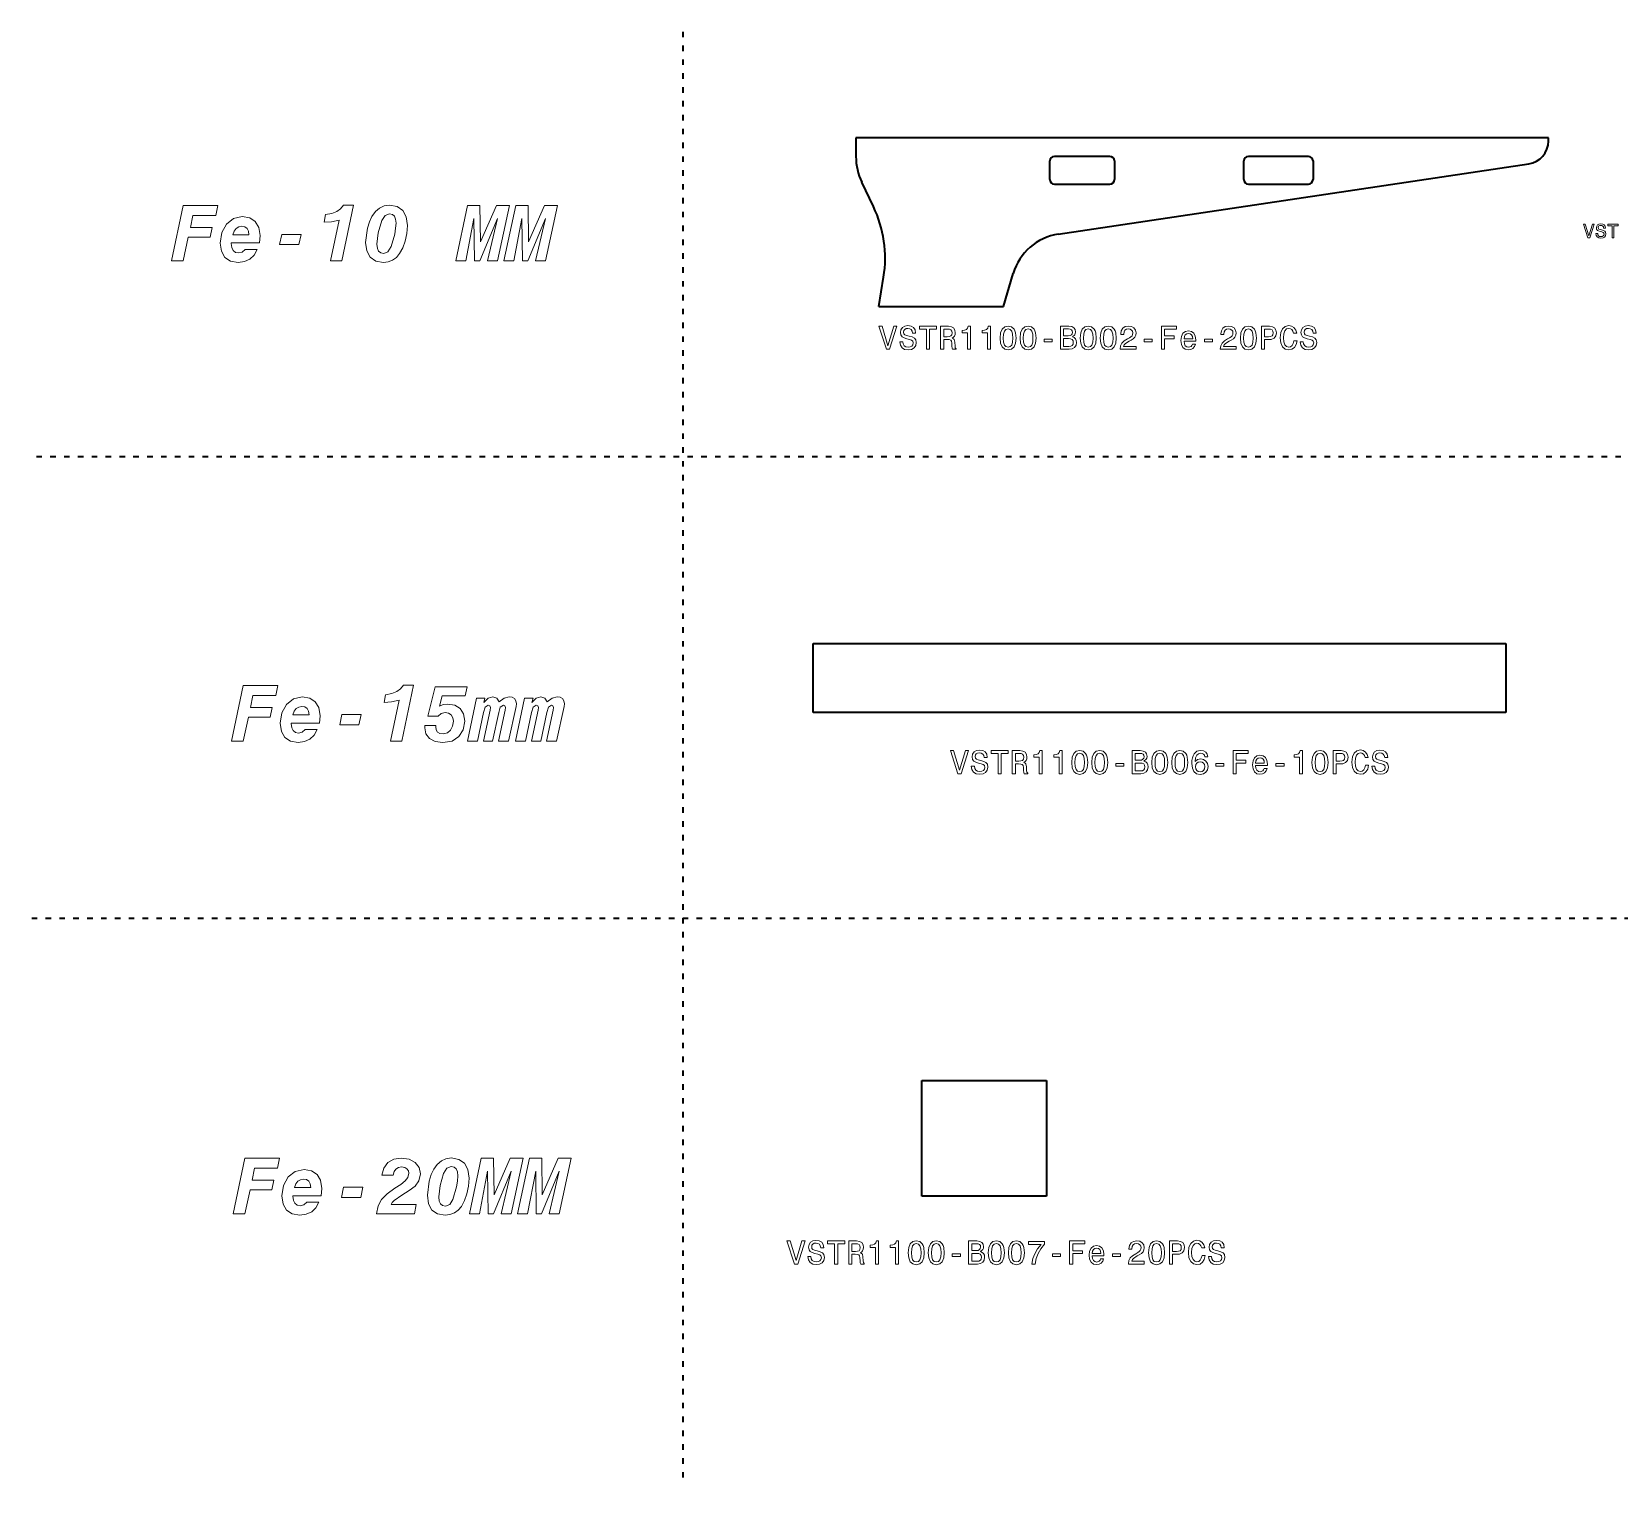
# Model space of a CAD drawing. Extents: x -2386 to 4464, y -2622 to 518.
# Drawn here: x -2386 to 1052, y -2622 to 518 of the extents above; entities that cross this region are included whole.
import ezdxf

# ---------------------------------------------------------------- set-up
doc = ezdxf.new("R2010")
doc.units = 0
doc.linetypes.add('DASHSPACE', pattern=[30, 12, -18])

msp = doc.modelspace()

# ---------------------------------------------------------------- linework, layer by layer
at = {"color": 1, "linetype": 'DASHSPACE', "lineweight": 35}
for p, q in [((-976.5, 517.5), (-976.5, -2622.5)), ((-2376.5, -402.5), (4463.5, -402.5)), ((-2386.5, -1402.5), (4463.5, -1402.5))]:
    msp.add_line(p, q, dxfattribs=at)
at = {"color": 7, "lineweight": 35}
for p, q in [((898.5, 287.5), (-601.5, 287.5)), ((-601.5, 287.5), (-601.5, 247.5)), ((-51.5, 247.5), (-171.5, 247.5)), ((378.5, 247.5), (248.5, 247.5)), ((-181.5, 197.5), (-181.5, 237.5)), ((-163.2, 78.8), (855.9, 231.1)), ((-41.5, 237.5), (-41.5, 197.5)), ((238.5, 197.5), (238.5, 237.5)), ((388.5, 237.5), (388.5, 197.5)), ((-563.6, 138.8), (-588.8, 191.5)), ((-171.5, 187.5), (-51.5, 187.5)), ((248.5, 187.5), (378.5, 187.5)), ((-551.5, -77.5), (-541.4, -14)), ((-281.5, -77.5), (-260.6, -6.1)), ((-551.5, -77.5), (-281.5, -77.5)), ((-693.9, -807.4), (806.1, -807.4)), ((-693.9, -957.4), (-693.9, -807.4)), ((806.1, -807.4), (806.1, -957.4)), ((806.1, -957.4), (-693.9, -957.4)), ((-459, -1754.7), (-189, -1754.7)), ((-459, -2004.7), (-459, -1754.7)), ((-189, -1754.7), (-189, -2004.7)), ((-189, -2004.7), (-459, -2004.7))]:
    msp.add_line(p, q, dxfattribs=at)
at = {"color": 7, "lineweight": 35, "ltscale": 0.172931}
msp.add_line((898.5, 280.6), (898.5, 287.5), dxfattribs=at)
at = {"color": 5, "lineweight": 13}
for points in [[(-2084.1, 21), (-2058.5, 21), (-2047.4, 72.5), (-2000.2, 72.5), (-1995.9, 93.8), (-2042.9, 93.8), (-2037.4, 119.4), (-1987.6, 119.4), (-1983.3, 141), (-2058.7, 141)], [(-1739.5, 21), (-1715.1, 21), (-1689.7, 141.9), (-1711.6, 141.9), (-1717.5, 134.1), (-1725.8, 128), (-1736.9, 123.7), (-1750.4, 121.3), (-1753.3, 104.7), (-1737, 105.7), (-1720.8, 109.5)], [(-1663.4, 61.3), (-1661, 42.6), (-1653.4, 28.9), (-1641.3, 20.8), (-1624.7, 17.9), (-1614.5, 19.3), (-1604.9, 22.7), (-1596.6, 28.8), (-1589.7, 36.9), (-1583, 49.3), (-1577.6, 64.2), (-1574.3, 80.6), (-1573, 98.1), (-1575.5, 116.8), (-1583, 130.4), (-1595.1, 138.7), (-1611.5, 141.7), (-1623.1, 140.1), (-1633.1, 135.5), (-1642.1, 127.8), (-1649.6, 117.5), (-1655.1, 105.7), (-1659.6, 91.7)], [(-1468, 21), (-1446.4, 21), (-1428.7, 113), (-1427.4, 21), (-1416.3, 21), (-1377.6, 113), (-1399.4, 21), (-1377.7, 21), (-1351.8, 141), (-1379.8, 141), (-1414.4, 62.1), (-1415.8, 141), (-1442.4, 141)], [(-1363.9, 21), (-1342.3, 21), (-1324.7, 113), (-1323.3, 21), (-1312.2, 21), (-1273.5, 113), (-1295.3, 21), (-1273.6, 21), (-1247.7, 141), (-1275.7, 141), (-1310.3, 62.1), (-1311.7, 141), (-1338.3, 141)], [(-1954.4, 59.9), (-1893.4, 59.9), (-1891.8, 75.8), (-1894.6, 93.3), (-1902.4, 106.2), (-1914.5, 114.2), (-1930.5, 117.1), (-1949.4, 112.6), (-1964.6, 100.5), (-1974.6, 82.4), (-1978.3, 59.7), (-1975.7, 41.9), (-1968.2, 28.8), (-1956, 20.8), (-1939.5, 17.9), (-1925.5, 19.8), (-1913.9, 24.8), (-1904.9, 33.6), (-1898.2, 45.9), (-1924.1, 45.9), (-1930.9, 40.2), (-1938.7, 38.3), (-1945.4, 39.5), (-1950.4, 43.5), (-1953.5, 49.9), (-1954.4, 58.7)], [(-1611.9, 123.2), (-1605.5, 121.8), (-1601, 118.2), (-1598.4, 111.8), (-1597.5, 102.8), (-1598.4, 91.7), (-1600.4, 78.9), (-1608.1, 52.1), (-1615, 40.9), (-1624.1, 37.2), (-1630.7, 38.5), (-1635.2, 42.1), (-1638, 48.3), (-1638.8, 57.3), (-1635.9, 82), (-1628.3, 108.3), (-1621.4, 119.4)], [(-1951.3, 77.7), (-1948.2, 85.5), (-1943.7, 91.2), (-1938, 94.6), (-1931.7, 96), (-1925.2, 94.8), (-1920.3, 91.4), (-1917.2, 85.7), (-1916, 77.7)], [(-1849.6, 56.3), (-1807.8, 56.3), (-1803.1, 78.6), (-1844.8, 78.6)], [(-1954.1, -1019), (-1928.5, -1019), (-1917.4, -967.5), (-1870.2, -967.5), (-1865.9, -946.2), (-1912.9, -946.2), (-1907.4, -920.6), (-1857.6, -920.6), (-1853.3, -899), (-1928.7, -899)], [(-1824.4, -980.1), (-1763.4, -980.1), (-1761.8, -964.2), (-1764.6, -946.7), (-1772.4, -933.8), (-1784.5, -925.8), (-1800.5, -922.9), (-1819.4, -927.4), (-1834.6, -939.5), (-1844.6, -957.6), (-1848.3, -980.3), (-1845.7, -998.1), (-1838.2, -1011.2), (-1826, -1019.2), (-1809.5, -1022.1), (-1795.5, -1020.2), (-1783.9, -1015.2), (-1774.9, -1006.4), (-1768.2, -994.1), (-1794.1, -994.1), (-1800.9, -999.8), (-1808.7, -1001.7), (-1815.4, -1000.5), (-1820.4, -996.5), (-1823.5, -990.1), (-1824.4, -981.3)], [(-1609.5, -1019), (-1585.1, -1019), (-1559.7, -898.1), (-1581.6, -898.1), (-1587.5, -905.9), (-1595.8, -912), (-1606.9, -916.3), (-1620.4, -918.7), (-1623.3, -935.3), (-1607, -934.3), (-1590.8, -930.5)], [(-1534.9, -985.5), (-1535.3, -990.7), (-1532.7, -1003.6), (-1525.3, -1013.7), (-1513, -1020.1), (-1496.4, -1022.5), (-1476.3, -1019), (-1461.5, -1009.2), (-1451.9, -994.6), (-1448.7, -976.3), (-1451.3, -960.4), (-1458.5, -948.6), (-1470.3, -941.5), (-1486.4, -939), (-1495.5, -940.2), (-1503.1, -943.6), (-1497.4, -921.3), (-1447.8, -921.3), (-1443.6, -901.3), (-1512.5, -901.3), (-1528.7, -965.1), (-1506.6, -965.1), (-1500, -959.5), (-1491.2, -957.5), (-1483.6, -958.8), (-1478.1, -962.5), (-1474.6, -968.5), (-1473.2, -976.3), (-1474.9, -987), (-1479.3, -995.7), (-1486.4, -1001.5), (-1495.3, -1003.6), (-1502.3, -1002.6), (-1507.5, -999.6), (-1510.6, -994.8), (-1511.6, -988.1), (-1511.4, -985.5)], [(-1442.6, -1019), (-1421, -1019), (-1407.9, -957.1), (-1404.4, -945.4), (-1397.8, -941), (-1394.4, -942.4), (-1393, -946.4), (-1393.8, -951.8), (-1408, -1019), (-1388.3, -1019), (-1375.2, -957.1), (-1371.7, -945.4), (-1365.1, -941), (-1361.7, -942.4), (-1360.5, -946.4), (-1361.2, -951.8), (-1375.3, -1019), (-1353.9, -1019), (-1337.5, -944.3), (-1336.8, -938.4), (-1338, -932), (-1341.3, -927.2), (-1346.3, -924.3), (-1352.4, -923), (-1363.6, -925.8), (-1374.5, -934.1), (-1379.3, -926.2), (-1388, -923), (-1397.8, -926.2), (-1407.3, -935.3), (-1404.9, -926.2), (-1423.2, -926.2)], [(-1338.5, -1019), (-1316.9, -1019), (-1303.8, -957.1), (-1300.3, -945.4), (-1293.7, -941), (-1290.3, -942.4), (-1288.9, -946.4), (-1289.8, -951.8), (-1303.9, -1019), (-1284.2, -1019), (-1271.1, -957.1), (-1267.6, -945.4), (-1261.1, -941), (-1257.6, -942.4), (-1256.4, -946.4), (-1257.1, -951.8), (-1271.3, -1019), (-1249.8, -1019), (-1233.4, -944.3), (-1232.7, -938.4), (-1233.9, -932), (-1237.2, -927.2), (-1242.2, -924.3), (-1248.3, -923), (-1259.5, -925.8), (-1270.4, -934.1), (-1275.2, -926.2), (-1283.9, -923), (-1293.7, -926.2), (-1303.2, -935.3), (-1300.8, -926.2), (-1319.2, -926.2)], [(-1821.3, -962.3), (-1818.2, -954.5), (-1813.7, -948.8), (-1808, -945.4), (-1801.7, -944), (-1795.2, -945.2), (-1790.3, -948.6), (-1787.2, -954.3), (-1786, -962.3)], [(-1719.6, -983.7), (-1677.8, -983.7), (-1673.1, -961.4), (-1714.8, -961.4)], [(-1950.4, -2042.9), (-1924.8, -2042.9), (-1913.7, -1991.4), (-1866.5, -1991.4), (-1862.2, -1970.1), (-1909.2, -1970.1), (-1903.7, -1944.5), (-1853.9, -1944.5), (-1849.6, -1922.9), (-1925, -1922.9)], [(-1553.9, -2022.7), (-1607.8, -2022.7), (-1605.8, -2018.7), (-1601.3, -2014), (-1585.2, -2003), (-1568.9, -1992.9), (-1556.1, -1983.1), (-1547.8, -1971.7), (-1544.7, -1956.8), (-1547.7, -1943), (-1556.1, -1932.1), (-1569.1, -1925), (-1586.1, -1922.4), (-1602.3, -1925), (-1615.1, -1932.2), (-1623.9, -1944), (-1628.1, -1959.7), (-1604, -1959.7), (-1601.4, -1951.8), (-1597.6, -1946.1), (-1592.5, -1942.8), (-1585.5, -1941.6), (-1578.8, -1942.6), (-1573.8, -1945.6), (-1570.7, -1949.7), (-1569.5, -1955.1), (-1571.7, -1964.4), (-1577.8, -1972), (-1587.4, -1979.3), (-1600.1, -1987.6), (-1616.8, -1999.7), (-1628.9, -2012), (-1636.5, -2026.1), (-1639.5, -2042.9), (-1557.7, -2042.9)], [(-1529.7, -2002.6), (-1527.3, -2021.3), (-1519.7, -2035), (-1507.6, -2043.1), (-1491, -2046), (-1480.8, -2044.6), (-1471.2, -2041.2), (-1462.9, -2035.1), (-1456, -2027), (-1449.3, -2014.6), (-1443.9, -1999.7), (-1440.6, -1983.3), (-1439.3, -1965.8), (-1441.8, -1947.1), (-1449.3, -1933.5), (-1461.4, -1925.2), (-1477.8, -1922.2), (-1489.4, -1923.8), (-1499.4, -1928.4), (-1508.4, -1936.1), (-1515.9, -1946.4), (-1521.4, -1958.2), (-1525.9, -1972.2)], [(-1438.4, -2042.9), (-1416.8, -2042.9), (-1399.1, -1950.9), (-1397.8, -2042.9), (-1386.7, -2042.9), (-1348, -1950.9), (-1369.7, -2042.9), (-1348.1, -2042.9), (-1322.2, -1922.9), (-1350.2, -1922.9), (-1384.8, -2001.8), (-1386.2, -1922.9), (-1412.8, -1922.9)], [(-1334.3, -2042.9), (-1312.7, -2042.9), (-1295, -1950.9), (-1293.7, -2042.9), (-1282.6, -2042.9), (-1243.9, -1950.9), (-1265.7, -2042.9), (-1244, -2042.9), (-1218.1, -1922.9), (-1246.1, -1922.9), (-1280.7, -2001.8), (-1282.1, -1922.9), (-1308.7, -1922.9)], [(-1820.7, -2004), (-1759.7, -2004), (-1758.1, -1988.1), (-1760.9, -1970.6), (-1768.6, -1957.7), (-1780.8, -1949.7), (-1796.8, -1946.8), (-1815.7, -1951.3), (-1830.9, -1963.4), (-1840.9, -1981.5), (-1844.6, -2004.2), (-1842, -2022), (-1834.5, -2035.1), (-1822.3, -2043.1), (-1805.8, -2046), (-1791.8, -2044.1), (-1780.2, -2039.1), (-1771.2, -2030.3), (-1764.5, -2018), (-1790.4, -2018), (-1797.2, -2023.7), (-1805, -2025.6), (-1811.7, -2024.4), (-1816.7, -2020.4), (-1819.8, -2014), (-1820.7, -2005.2)], [(-1478.2, -1940.7), (-1471.8, -1942.1), (-1467.3, -1945.7), (-1464.7, -1952.1), (-1463.8, -1961.1), (-1464.7, -1972.2), (-1466.7, -1985), (-1474.4, -2011.8), (-1481.3, -2023), (-1490.4, -2026.7), (-1497, -2025.4), (-1501.5, -2021.8), (-1504.3, -2015.6), (-1505.1, -2006.6), (-1502.2, -1981.9), (-1494.6, -1955.6), (-1487.7, -1944.5)], [(-1817.6, -1986.2), (-1814.5, -1978.4), (-1810, -1972.7), (-1804.3, -1969.3), (-1798, -1967.9), (-1791.5, -1969.1), (-1786.6, -1972.5), (-1783.5, -1978.2), (-1782.3, -1986.2)], [(-1715.9, -2007.6), (-1674.1, -2007.6), (-1669.4, -1985.3), (-1711.1, -1985.3)]]:
    msp.add_lwpolyline(points, close=True, dxfattribs=at)
at = {"color": 7, "lineweight": 13}
for points in [[(993.5, 100.9), (986, 75.4), (978.3, 100.9), (974.2, 100.9), (983.8, 70.9), (988.2, 70.9), (997.6, 100.9)], [(1005.2, 80.8), (1001.3, 80.8), (1002.1, 76.2), (1004.3, 72.9), (1007.6, 70.8), (1012.1, 70.1), (1016.6, 70.8), (1019.9, 72.7), (1022, 75.7), (1022.8, 79.6), (1022.1, 83.1), (1020.3, 85.4), (1017.4, 86.9), (1013.4, 88.1), (1010.1, 88.9), (1007.9, 89.8), (1006.6, 91.2), (1006.2, 93.4), (1006.6, 95.3), (1007.7, 96.8), (1009.5, 97.8), (1011.8, 98.1), (1014.3, 97.7), (1016.2, 96.5), (1017.4, 94.6), (1018, 92), (1022, 92), (1022, 92), (1021.3, 96.1), (1019.2, 99.1), (1016, 101), (1011.7, 101.7), (1007.8, 101), (1004.8, 99.2), (1002.9, 96.4), (1002.2, 92.8), (1002.7, 89.5), (1004.4, 87.3), (1007, 85.9), (1010.5, 84.7), (1014, 83.7), (1016.6, 82.8), (1018.2, 81.4), (1018.8, 79.2), (1018.3, 76.9), (1017, 75.1), (1014.9, 74.1), (1012.3, 73.7), (1009.3, 74.2), (1007.1, 75.6), (1005.7, 77.8)], [(1036.1, 70.9), (1040, 70.9), (1040, 97.3), (1049.1, 97.3), (1049.1, 100.9), (1026.9, 100.9), (1026.9, 97.3), (1036.1, 97.3)], [(-519.5, -120.4), (-532, -162.9), (-544.9, -120.4), (-551.8, -120.4), (-535.6, -170.4), (-528.4, -170.4), (-512.7, -120.4)], [(-500.1, -153.9), (-506.6, -153.9), (-505.2, -161.6), (-501.6, -167.2), (-496, -170.6), (-488.5, -171.8), (-481.1, -170.6), (-475.6, -167.5), (-472, -162.5), (-470.7, -156), (-471.8, -150), (-474.8, -146.2), (-479.7, -143.7), (-486.3, -141.8), (-491.9, -140.5), (-495.6, -138.9), (-497.7, -136.6), (-498.3, -133), (-497.7, -129.7), (-495.8, -127.3), (-492.9, -125.6), (-489, -125), (-484.9, -125.8), (-481.8, -127.7), (-479.7, -131), (-478.7, -135.3), (-472.1, -135.3), (-472.1, -135.2), (-473.3, -128.4), (-476.6, -123.4), (-482, -120.2), (-489.2, -119.1), (-495.7, -120.2), (-500.7, -123.2), (-503.9, -127.9), (-505.1, -134), (-504.2, -139.4), (-501.4, -143.1), (-497.1, -145.5), (-491.2, -147.4), (-485.4, -149), (-481, -150.6), (-478.3, -152.9), (-477.4, -156.7), (-478.2, -160.5), (-480.5, -163.4), (-483.8, -165.2), (-488.2, -165.7), (-493.1, -165), (-496.9, -162.7), (-499.3, -158.9)], [(-448.6, -170.4), (-442, -170.4), (-442, -126.5), (-426.9, -126.5), (-426.9, -120.4), (-463.8, -120.4), (-463.8, -126.5), (-448.6, -126.5)], [(-418, -170.4), (-411.3, -170.4), (-411.3, -149.3), (-404.5, -149.3), (-399.4, -149.5), (-396.2, -150.5), (-394.5, -152.9), (-393.8, -157.2), (-393.4, -163.7), (-393, -167.9), (-392.1, -170.4), (-384.6, -170.4), (-384.6, -169.1), (-386.2, -167), (-386.8, -163.3), (-387.3, -155.2), (-388.5, -149.3), (-390.2, -147.4), (-392.8, -146), (-389.9, -144.2), (-387.9, -141.7), (-386.6, -138.5), (-386.2, -134.7), (-387.2, -128.6), (-390, -124.1), (-394.8, -121.4), (-401.3, -120.4), (-418, -120.4)], [(-403.2, -126.6), (-398.8, -127), (-395.7, -128.4), (-393.7, -130.9), (-393.1, -134.8), (-393.8, -139), (-395.7, -141.5), (-399, -142.8), (-403.6, -143.2), (-411.3, -143.2), (-411.3, -126.6)], [(-359.9, -170.4), (-353.3, -170.4), (-353.3, -120.1), (-358.2, -120.1), (-359.5, -124.5), (-362.1, -127.4), (-366.1, -129.1), (-371.5, -129.7), (-371.5, -134.8), (-359.9, -134.8)], [(-316.5, -170.4), (-309.9, -170.4), (-309.9, -120.1), (-314.8, -120.1), (-316.1, -124.5), (-318.7, -127.4), (-322.7, -129.1), (-328.2, -129.7), (-328.2, -134.8), (-316.5, -134.8)], [(-289.2, -146), (-288.1, -157.3), (-284.7, -165.4), (-279.3, -170.3), (-271.8, -171.9), (-264.4, -170.3), (-259, -165.4), (-255.7, -157.3), (-254.5, -146), (-255.7, -134.8), (-257, -130.3), (-259, -126.6), (-264.4, -121.7), (-271.8, -120.1), (-279.3, -121.7), (-284.7, -126.7), (-288.1, -134.8)], [(-282.3, -146), (-281.7, -137.3), (-279.9, -131), (-276.6, -127.3), (-271.8, -126.1), (-267.1, -127.3), (-263.8, -131), (-262, -137.3), (-261.4, -146), (-262, -154.8), (-263.8, -161.1), (-267.1, -164.7), (-271.8, -166), (-276.6, -164.7), (-279.9, -161.1), (-281.7, -154.8)], [(-245.8, -146), (-244.7, -157.3), (-241.3, -165.4), (-235.9, -170.3), (-228.4, -171.9), (-221, -170.3), (-215.6, -165.4), (-212.3, -157.3), (-211.2, -146), (-212.3, -134.8), (-213.7, -130.3), (-215.6, -126.6), (-221, -121.7), (-228.4, -120.1), (-235.9, -121.7), (-241.3, -126.7), (-244.7, -134.8)], [(-238.9, -146), (-238.3, -137.3), (-236.5, -131), (-233.3, -127.3), (-228.4, -126.1), (-223.7, -127.3), (-220.4, -131), (-218.6, -137.3), (-218.1, -146), (-218.6, -154.8), (-220.4, -161.1), (-223.7, -164.7), (-228.4, -166), (-233.3, -164.7), (-236.5, -161.1), (-238.3, -154.8)], [(-132.7, -143.4), (-127.7, -139.2), (-126.4, -136.4), (-125.9, -133), (-126.9, -127.6), (-129.7, -123.7), (-134.2, -121.3), (-140.5, -120.4), (-158.3, -120.4), (-158.3, -170.4), (-139.5, -170.4), (-132.8, -169.4), (-127.9, -166.5), (-124.8, -161.8), (-123.7, -155.4), (-124.3, -151.2), (-126.1, -147.7), (-128.9, -145.1)], [(-141.9, -141.2), (-151.7, -141.2), (-151.7, -126.4), (-141.3, -126.4), (-137.4, -126.8), (-134.7, -128.1), (-133.1, -130.4), (-132.5, -133.7), (-133.1, -137), (-134.9, -139.3), (-137.8, -140.7)], [(-115.7, -146), (-114.6, -157.3), (-111.2, -165.4), (-105.8, -170.3), (-98.3, -171.9), (-90.9, -170.3), (-85.5, -165.4), (-82.2, -157.3), (-81, -146), (-82.2, -134.8), (-83.6, -130.3), (-85.5, -126.6), (-90.9, -121.7), (-98.3, -120.1), (-105.8, -121.7), (-111.2, -126.7), (-114.6, -134.8)], [(-108.8, -146), (-108.2, -137.3), (-106.4, -131), (-103.2, -127.3), (-98.3, -126.1), (-93.6, -127.3), (-90.3, -131), (-88.5, -137.3), (-88, -146), (-88.5, -154.8), (-90.3, -161.1), (-93.6, -164.7), (-98.3, -166), (-103.2, -164.7), (-106.4, -161.1), (-108.2, -154.8)], [(-72.3, -146), (-71.2, -157.3), (-67.9, -165.4), (-62.4, -170.3), (-55, -171.9), (-47.5, -170.3), (-42.1, -165.4), (-38.8, -157.3), (-37.7, -146), (-38.8, -134.8), (-40.2, -130.3), (-42.1, -126.6), (-47.5, -121.7), (-55, -120.1), (-62.4, -121.7), (-67.9, -126.7), (-71.2, -134.8)], [(-65.4, -146), (-64.8, -137.3), (-63, -131), (-59.8, -127.3), (-55, -126.1), (-50.2, -127.3), (-47, -131), (-45.2, -137.3), (-44.6, -146), (-45.2, -154.8), (-47, -161.1), (-50.2, -164.7), (-55, -166), (-59.8, -164.7), (-63, -161.1), (-64.8, -154.8)], [(-29.2, -170.4), (5.2, -170.4), (5.2, -164.2), (-22, -164.2), (-20.4, -160.8), (-17.9, -158), (-9.9, -152.9), (-5.6, -150.8), (-0.8, -147.7), (2.5, -144.1), (4.5, -139.8), (5.2, -135), (4, -128.9), (0.6, -124.2), (-4.6, -121.2), (-11.3, -120.1), (-18.2, -121.3), (-23.5, -124.7), (-26.9, -130.1), (-28, -137.2), (-28, -138.2), (-21.5, -138.2), (-21.5, -137.7), (-20.8, -132.8), (-18.9, -129.1), (-15.8, -126.8), (-11.7, -126.1), (-7.5, -126.8), (-4.4, -128.6), (-2.4, -131.4), (-1.6, -134.9), (-2.1, -138.2), (-3.5, -141), (-5.8, -143.5), (-9, -145.6), (-13.2, -148), (-20.3, -152.4), (-25.3, -157.2), (-28.2, -162.9), (-29.2, -170.2)], [(60.4, -170.4), (67.1, -170.4), (67.1, -147.4), (88.1, -147.4), (88.1, -141.5), (67.1, -141.5), (67.1, -126.5), (93, -126.5), (93, -120.4), (60.4, -120.4)], [(109.2, -152.9), (134.5, -152.9), (134.6, -150), (133.4, -141.7), (130.3, -135.5), (125.2, -131.7), (118.5, -130.4), (112, -131.8), (106.9, -135.8), (103.7, -142.4), (102.5, -151.1), (103.6, -159.9), (106.9, -166.4), (111.8, -170.4), (118.3, -171.8), (123.9, -170.9), (128.5, -168.4), (131.9, -164.5), (133.9, -159.3), (127.6, -159.3), (126.3, -162.2), (124.4, -164.4), (119.1, -166.1), (115, -165.3), (111.9, -162.8), (109.9, -158.7), (109.2, -153.1)], [(109.2, -147.6), (110, -142.6), (111.9, -138.9), (114.9, -136.7), (118.7, -135.9), (122.6, -136.7), (125.5, -138.9), (127.3, -142.6), (128, -147.6)], [(187.7, -170.4), (222.1, -170.4), (222.1, -164.2), (194.9, -164.2), (196.4, -160.8), (199, -158), (207, -152.9), (211.3, -150.8), (216, -147.7), (219.4, -144.1), (221.3, -139.8), (222.1, -135), (220.8, -128.9), (217.5, -124.2), (212.3, -121.2), (205.6, -120.1), (198.6, -121.3), (193.4, -124.7), (190, -130.1), (188.8, -137.2), (188.8, -138.2), (195.4, -138.2), (195.4, -137.7), (196.1, -132.8), (198, -129.1), (201.1, -126.8), (205.2, -126.1), (209.4, -126.8), (212.5, -128.6), (214.5, -131.4), (215.2, -134.9), (214.7, -138.2), (213.3, -141), (211, -143.5), (207.9, -145.6), (203.6, -148), (196.6, -152.4), (191.6, -157.2), (188.6, -162.9), (187.7, -170.2)], [(231.3, -146), (232.4, -157.3), (235.8, -165.4), (241.2, -170.3), (248.6, -171.9), (256.1, -170.3), (261.5, -165.4), (264.8, -157.3), (265.9, -146), (264.8, -134.8), (263.4, -130.3), (261.5, -126.6), (256.1, -121.7), (248.6, -120.1), (241.2, -121.7), (235.8, -126.7), (232.4, -134.8)], [(238.2, -146), (238.8, -137.3), (240.6, -131), (243.8, -127.3), (248.6, -126.1), (253.4, -127.3), (256.6, -131), (258.4, -137.3), (259, -146), (258.4, -154.8), (256.6, -161.1), (253.4, -164.7), (248.6, -166), (243.8, -164.7), (240.6, -161.1), (238.8, -154.8)], [(276.8, -170.4), (283.4, -170.4), (283.4, -149.3), (290.8, -149.3), (298.2, -149), (304.1, -146.4), (307.9, -141.5), (309.2, -134.8), (308.2, -128.6), (305.3, -124.1), (300.6, -121.4), (294.1, -120.4), (276.8, -120.4)], [(292.3, -126.6), (296.6, -127), (299.8, -128.4), (301.7, -130.9), (302.3, -134.8), (301.6, -139), (299.7, -141.5), (296.3, -142.8), (291.8, -143.2), (283.4, -143.2), (283.4, -126.6)], [(347.1, -151.8), (345.6, -157.9), (343.2, -162.2), (339.9, -164.9), (336, -165.7), (331.4, -164.5), (327.7, -160.6), (325.2, -154.2), (324.4, -145.4), (325.2, -136.7), (327.6, -130.3), (331.3, -126.4), (336, -125), (339.5, -125.8), (342.5, -127.8), (344.8, -131), (346.3, -135.5), (353.2, -135.5), (351, -128.6), (347.3, -123.5), (342.2, -120.2), (336, -119.1), (328.4, -120.9), (322.6, -125.9), (318.8, -134.2), (317.5, -145.4), (318.8, -156.7), (322.6, -165), (328.4, -170.1), (336, -171.8), (342.7, -170.4), (348.1, -166.6), (352, -160.3), (354, -151.8)], [(367.4, -153.9), (360.8, -153.9), (362.3, -161.6), (365.9, -167.2), (371.4, -170.6), (378.9, -171.8), (386.3, -170.6), (391.9, -167.5), (395.4, -162.5), (396.7, -156), (395.6, -150), (392.6, -146.2), (387.7, -143.7), (381.1, -141.8), (375.5, -140.5), (371.8, -138.9), (369.8, -136.6), (369.1, -133), (369.8, -129.7), (371.6, -127.3), (374.5, -125.6), (378.5, -125), (382.5, -125.8), (385.7, -127.7), (387.8, -131), (388.8, -135.3), (395.3, -135.3), (395.3, -135.2), (394.2, -128.4), (390.8, -123.4), (385.5, -120.2), (378.3, -119.1), (371.8, -120.2), (366.7, -123.2), (363.5, -127.9), (362.3, -134), (363.3, -139.4), (366, -143.1), (370.3, -145.5), (376.2, -147.4), (382.1, -149), (386.5, -150.6), (389.1, -152.9), (390.1, -156.7), (389.2, -160.5), (387, -163.4), (383.6, -165.2), (379.2, -165.7), (374.3, -165), (370.5, -162.7), (368.2, -158.9)], [(-193.8, -153.9), (-176.4, -153.9), (-176.4, -148.2), (-193.8, -148.2)], [(-140.3, -164.5), (-151.7, -164.5), (-151.7, -147.2), (-141, -147.2), (-136.4, -147.7), (-133.2, -149.3), (-131.3, -151.8), (-130.6, -155.6), (-131.3, -159.6), (-133.1, -162.3), (-136.1, -163.9)], [(23.1, -153.9), (40.5, -153.9), (40.5, -148.2), (23.1, -148.2)], [(153.2, -153.9), (170.6, -153.9), (170.6, -148.2), (153.2, -148.2)], [(-364.5, -1039.7), (-377, -1082.3), (-389.9, -1039.7), (-396.7, -1039.7), (-380.6, -1089.8), (-373.4, -1089.8), (-357.6, -1039.7)], [(-345, -1073.3), (-351.6, -1073.3), (-350.1, -1080.9), (-346.5, -1086.5), (-341, -1089.9), (-333.5, -1091.1), (-326.1, -1090), (-320.5, -1086.8), (-317, -1081.8), (-315.7, -1075.3), (-316.8, -1069.4), (-319.8, -1065.6), (-324.7, -1063), (-331.2, -1061.2), (-336.9, -1059.8), (-340.5, -1058.2), (-342.6, -1055.9), (-343.3, -1052.3), (-342.6, -1049.1), (-340.8, -1046.6), (-337.9, -1045), (-333.9, -1044.4), (-329.9, -1045.1), (-326.7, -1047.1), (-324.6, -1050.3), (-323.6, -1054.7), (-317.1, -1054.7), (-317.1, -1054.5), (-318.2, -1047.8), (-321.6, -1042.7), (-326.9, -1039.6), (-334.1, -1038.5), (-340.6, -1039.6), (-345.7, -1042.6), (-348.9, -1047.3), (-350, -1053.3), (-349.1, -1058.7), (-346.4, -1062.4), (-342.1, -1064.8), (-336.1, -1066.7), (-330.3, -1068.4), (-325.9, -1070), (-323.2, -1072.3), (-322.3, -1076), (-323.2, -1079.8), (-325.4, -1082.7), (-328.8, -1084.5), (-333.2, -1085.1), (-338.1, -1084.3), (-341.8, -1082), (-344.2, -1078.2)], [(-293.6, -1089.8), (-286.9, -1089.8), (-286.9, -1045.8), (-271.8, -1045.8), (-271.8, -1039.8), (-308.8, -1039.8), (-308.8, -1045.8), (-293.6, -1045.8)], [(-262.9, -1089.8), (-256.2, -1089.8), (-256.2, -1068.7), (-249.4, -1068.7), (-244.4, -1068.9), (-241.2, -1069.9), (-239.5, -1072.3), (-238.7, -1076.5), (-238.4, -1083), (-237.9, -1087.3), (-237.1, -1089.8), (-229.5, -1089.8), (-229.5, -1088.4), (-231.2, -1086.4), (-231.7, -1082.6), (-232.3, -1074.6), (-233.5, -1068.6), (-235.1, -1066.7), (-237.7, -1065.3), (-234.8, -1063.5), (-232.8, -1061), (-231.5, -1057.9), (-231.1, -1054), (-232.1, -1048), (-235, -1043.4), (-239.7, -1040.7), (-246.2, -1039.8), (-262.9, -1039.8)], [(-248.1, -1045.9), (-243.7, -1046.3), (-240.6, -1047.7), (-238.7, -1050.2), (-238, -1054.2), (-238.7, -1058.4), (-240.7, -1060.9), (-244, -1062.2), (-248.5, -1062.5), (-256.2, -1062.5), (-256.2, -1045.9)], [(-204.8, -1089.8), (-198.2, -1089.8), (-198.2, -1039.4), (-203.1, -1039.4), (-204.4, -1043.8), (-207, -1046.8), (-211, -1048.5), (-216.5, -1049.1), (-216.5, -1054.2), (-204.8, -1054.2)], [(-161.4, -1089.8), (-154.9, -1089.8), (-154.9, -1039.4), (-159.8, -1039.4), (-161.1, -1043.8), (-163.7, -1046.8), (-167.6, -1048.5), (-173.1, -1049.1), (-173.1, -1054.2), (-161.4, -1054.2)], [(-134.1, -1065.3), (-133, -1076.7), (-129.7, -1084.7), (-124.3, -1089.6), (-116.8, -1091.2), (-109.3, -1089.6), (-103.9, -1084.7), (-100.6, -1076.7), (-99.5, -1065.3), (-100.6, -1054.1), (-102, -1049.6), (-103.9, -1046), (-109.3, -1041.1), (-116.8, -1039.4), (-124.3, -1041.1), (-129.7, -1046), (-133, -1054.1)], [(-127.2, -1065.3), (-126.6, -1056.6), (-124.8, -1050.4), (-121.6, -1046.7), (-116.8, -1045.4), (-112, -1046.7), (-108.8, -1050.4), (-107, -1056.6), (-106.4, -1065.3), (-107, -1074.1), (-108.8, -1080.4), (-112, -1084.1), (-116.8, -1085.3), (-121.6, -1084.1), (-124.8, -1080.4), (-126.6, -1074.1)], [(-90.8, -1065.3), (-89.7, -1076.7), (-86.3, -1084.7), (-80.9, -1089.6), (-73.4, -1091.2), (-66, -1089.6), (-60.6, -1084.7), (-57.3, -1076.7), (-56.1, -1065.3), (-57.3, -1054.1), (-58.6, -1049.6), (-60.6, -1046), (-66, -1041.1), (-73.4, -1039.4), (-80.9, -1041.1), (-86.3, -1046), (-89.7, -1054.1)], [(-83.8, -1065.3), (-83.3, -1056.6), (-81.5, -1050.4), (-78.2, -1046.7), (-73.4, -1045.4), (-68.6, -1046.7), (-65.4, -1050.4), (-63.6, -1056.6), (-63, -1065.3), (-63.6, -1074.1), (-65.4, -1080.4), (-68.6, -1084.1), (-73.4, -1085.3), (-78.2, -1084.1), (-81.5, -1080.4), (-83.3, -1074.1)], [(22.4, -1062.8), (27.4, -1058.6), (28.7, -1055.8), (29.1, -1052.3), (28.2, -1046.9), (25.4, -1043), (20.8, -1040.6), (14.5, -1039.8), (-3.3, -1039.8), (-3.3, -1089.8), (15.5, -1089.8), (22.2, -1088.8), (27.2, -1085.8), (30.3, -1081.1), (31.4, -1074.8), (30.7, -1070.5), (29, -1067), (26.2, -1064.4)], [(13.1, -1060.5), (3.3, -1060.5), (3.3, -1045.8), (13.7, -1045.8), (17.6, -1046.2), (20.3, -1047.5), (22, -1049.7), (22.6, -1053), (21.9, -1056.3), (20.2, -1058.6), (17.2, -1060.1)], [(39.4, -1065.3), (40.4, -1076.7), (43.8, -1084.7), (49.2, -1089.6), (56.7, -1091.2), (64.1, -1089.6), (69.5, -1084.7), (72.9, -1076.7), (74, -1065.3), (72.9, -1054.1), (71.5, -1049.6), (69.5, -1046), (64.1, -1041.1), (56.7, -1039.4), (49.2, -1041.1), (43.8, -1046), (40.4, -1054.1)], [(46.3, -1065.3), (46.9, -1056.6), (48.7, -1050.4), (51.9, -1046.7), (56.7, -1045.4), (61.5, -1046.7), (64.7, -1050.4), (66.5, -1056.6), (67.1, -1065.3), (66.5, -1074.1), (64.7, -1080.4), (61.5, -1084.1), (56.7, -1085.3), (51.9, -1084.1), (48.7, -1080.4), (46.9, -1074.1)], [(82.7, -1065.3), (83.8, -1076.7), (87.2, -1084.7), (92.6, -1089.6), (100.1, -1091.2), (107.5, -1089.6), (112.9, -1084.7), (116.2, -1076.7), (117.4, -1065.3), (116.2, -1054.1), (114.9, -1049.6), (112.9, -1046), (107.5, -1041.1), (100.1, -1039.4), (92.6, -1041.1), (87.2, -1046), (83.8, -1054.1)], [(89.6, -1065.3), (90.2, -1056.6), (92, -1050.4), (95.3, -1046.7), (100.1, -1045.4), (104.8, -1046.7), (108.1, -1050.4), (109.9, -1056.6), (110.5, -1065.3), (109.9, -1074.1), (108.1, -1080.4), (104.8, -1084.1), (100.1, -1085.3), (95.3, -1084.1), (92, -1080.4), (90.2, -1074.1)], [(160.8, -1053.2), (159.4, -1047.4), (156.2, -1043.1), (151.3, -1040.3), (145, -1039.4), (140.7, -1039.9), (137.1, -1041.3), (133.8, -1043.5), (131.1, -1046.7), (128.9, -1050.7), (127.3, -1055.5), (126.3, -1061.2), (126, -1067.6), (127.2, -1077.8), (130.7, -1085.2), (136.4, -1089.7), (144.2, -1091.2), (151.2, -1089.9), (156.5, -1086.5), (160, -1081.2), (161.2, -1074.4), (160, -1067.6), (156.7, -1062.3), (151.5, -1059), (145.2, -1057.9), (138.4, -1059.3), (133.2, -1063.4), (134.3, -1055.5), (136.6, -1049.8), (140.2, -1046.4), (145.1, -1045.2), (148.7, -1045.8), (151.4, -1047.3), (153.2, -1049.9), (154.1, -1053.2)], [(154.2, -1074.5), (153.4, -1079), (151.4, -1082.5), (148.1, -1084.8), (144.1, -1085.5), (139.9, -1084.8), (136.6, -1082.6), (134.5, -1079.1), (133.9, -1074.6), (134.6, -1070.1), (136.6, -1066.7), (139.9, -1064.6), (144.4, -1063.8), (148.3, -1064.6), (151.4, -1066.6), (153.4, -1070)], [(215.4, -1089.8), (222.1, -1089.8), (222.1, -1066.8), (243.2, -1066.8), (243.2, -1060.8), (222.1, -1060.8), (222.1, -1045.8), (248, -1045.8), (248, -1039.8), (215.4, -1039.8)], [(264.2, -1072.3), (289.6, -1072.3), (289.6, -1069.3), (288.5, -1061), (285.3, -1054.8), (280.3, -1051.1), (273.6, -1049.7), (267, -1051.2), (262, -1055.2), (258.7, -1061.7), (257.6, -1070.4), (258.7, -1079.3), (261.9, -1085.7), (266.9, -1089.8), (273.4, -1091.1), (279, -1090.2), (283.6, -1087.8), (287, -1083.9), (288.9, -1078.7), (282.7, -1078.7), (281.4, -1081.6), (279.5, -1083.7), (274.2, -1085.5), (270.1, -1084.7), (267, -1082.1), (264.9, -1078), (264.2, -1072.5)], [(264.2, -1066.9), (265, -1062), (267, -1058.3), (269.9, -1056.1), (273.8, -1055.3), (277.6, -1056.1), (280.6, -1058.3), (282.4, -1062), (283, -1066.9)], [(359, -1089.8), (365.6, -1089.8), (365.6, -1039.4), (360.7, -1039.4), (359.4, -1043.8), (356.8, -1046.8), (352.8, -1048.5), (347.4, -1049.1), (347.4, -1054.2), (359, -1054.2)], [(386.3, -1065.3), (387.4, -1076.7), (390.8, -1084.7), (396.2, -1089.6), (403.7, -1091.2), (411.1, -1089.6), (416.5, -1084.7), (419.8, -1076.7), (421, -1065.3), (419.8, -1054.1), (418.5, -1049.6), (416.5, -1046), (411.1, -1041.1), (403.7, -1039.4), (396.2, -1041.1), (390.8, -1046), (387.4, -1054.1)], [(393.3, -1065.3), (393.8, -1056.6), (395.6, -1050.4), (398.9, -1046.7), (403.7, -1045.4), (408.5, -1046.7), (411.7, -1050.4), (413.5, -1056.6), (414.1, -1065.3), (413.5, -1074.1), (411.7, -1080.4), (408.5, -1084.1), (403.7, -1085.3), (398.9, -1084.1), (395.6, -1080.4), (393.8, -1074.1)], [(431.9, -1089.8), (438.5, -1089.8), (438.5, -1068.7), (445.8, -1068.7), (453.3, -1068.3), (459.2, -1065.8), (463, -1060.9), (464.3, -1054.2), (463.3, -1048), (460.4, -1043.4), (455.6, -1040.7), (449.2, -1039.8), (431.9, -1039.8)], [(447.4, -1045.9), (451.7, -1046.3), (454.8, -1047.7), (456.7, -1050.2), (457.4, -1054.2), (456.7, -1058.4), (454.7, -1060.9), (451.4, -1062.2), (446.9, -1062.5), (438.5, -1062.5), (438.5, -1045.9)], [(502.1, -1071.2), (500.7, -1077.2), (498.3, -1081.6), (495, -1084.2), (491.1, -1085.1), (486.4, -1083.8), (482.7, -1079.9), (480.3, -1073.6), (479.5, -1064.8), (480.3, -1056.1), (482.7, -1049.6), (486.3, -1045.8), (491.1, -1044.4), (494.5, -1045.1), (497.5, -1047.1), (499.8, -1050.4), (501.4, -1054.8), (508.2, -1054.8), (506.1, -1048), (502.3, -1042.8), (497.2, -1039.6), (491.1, -1038.4), (483.5, -1040.2), (477.6, -1045.2), (473.9, -1053.5), (472.6, -1064.8), (473.9, -1076), (477.6, -1084.3), (483.5, -1089.4), (491.1, -1091.1), (497.8, -1089.8), (503.2, -1086), (507, -1079.7), (509, -1071.2)], [(522.4, -1073.3), (515.9, -1073.3), (517.3, -1080.9), (520.9, -1086.5), (526.5, -1089.9), (534, -1091.1), (541.4, -1090), (546.9, -1086.8), (550.5, -1081.8), (551.8, -1075.3), (550.7, -1069.4), (547.6, -1065.6), (542.7, -1063), (536.2, -1061.2), (530.6, -1059.8), (526.9, -1058.2), (524.8, -1055.9), (524.2, -1052.3), (524.8, -1049.1), (526.7, -1046.6), (529.6, -1045), (533.5, -1044.4), (537.6, -1045.1), (540.7, -1047.1), (542.8, -1050.3), (543.8, -1054.7), (550.4, -1054.7), (550.4, -1054.5), (549.2, -1047.8), (545.8, -1042.7), (540.5, -1039.6), (533.3, -1038.5), (526.8, -1039.6), (521.8, -1042.6), (518.5, -1047.3), (517.4, -1053.3), (518.3, -1058.7), (521.1, -1062.4), (525.4, -1064.8), (531.3, -1066.7), (537.1, -1068.4), (541.5, -1070), (544.2, -1072.3), (545.1, -1076), (544.3, -1079.8), (542, -1082.7), (538.6, -1084.5), (534.2, -1085.1), (529.3, -1084.3), (525.6, -1082), (523.2, -1078.2)], [(-38.7, -1073.3), (-21.3, -1073.3), (-21.3, -1067.6), (-38.7, -1067.6)], [(14.7, -1083.8), (3.3, -1083.8), (3.3, -1066.6), (14.1, -1066.6), (18.6, -1067.1), (21.9, -1068.6), (23.8, -1071.2), (24.4, -1074.9), (23.8, -1078.9), (22, -1081.6), (19, -1083.3)], [(178.1, -1073.3), (195.6, -1073.3), (195.6, -1067.6), (178.1, -1067.6)], [(308.2, -1073.3), (325.7, -1073.3), (325.7, -1067.6), (308.2, -1067.6)], [(-718.5, -2101.9), (-731, -2144.5), (-743.9, -2101.9), (-750.8, -2101.9), (-734.6, -2151.9), (-727.4, -2151.9), (-711.6, -2101.9)], [(-699, -2135.5), (-705.6, -2135.5), (-704.2, -2143.1), (-700.5, -2148.7), (-695, -2152.1), (-687.5, -2153.3), (-680.1, -2152.2), (-674.5, -2149), (-671, -2144), (-669.7, -2137.5), (-670.8, -2131.6), (-673.8, -2127.7), (-678.7, -2125.2), (-685.3, -2123.3), (-690.9, -2122), (-694.6, -2120.4), (-696.7, -2118.1), (-697.3, -2114.5), (-696.7, -2111.2), (-694.8, -2108.8), (-691.9, -2107.1), (-687.9, -2106.6), (-683.9, -2107.3), (-680.7, -2109.2), (-678.6, -2112.5), (-677.6, -2116.9), (-671.1, -2116.9), (-671.1, -2116.7), (-672.2, -2109.9), (-675.6, -2104.9), (-681, -2101.7), (-688.2, -2100.7), (-694.6, -2101.7), (-699.7, -2104.8), (-702.9, -2109.4), (-704.1, -2115.5), (-703.1, -2120.9), (-700.4, -2124.6), (-696.1, -2127), (-690.2, -2128.9), (-684.3, -2130.6), (-679.9, -2132.1), (-677.3, -2134.4), (-676.3, -2138.2), (-677.2, -2142), (-679.4, -2144.9), (-682.8, -2146.7), (-687.2, -2147.3), (-692.1, -2146.5), (-695.9, -2144.2), (-698.2, -2140.4)], [(-647.6, -2151.9), (-641, -2151.9), (-641, -2108), (-625.8, -2108), (-625.8, -2101.9), (-662.8, -2101.9), (-662.8, -2108), (-647.6, -2108)], [(-617, -2151.9), (-610.3, -2151.9), (-610.3, -2130.8), (-603.4, -2130.8), (-598.4, -2131.1), (-595.2, -2132.1), (-593.5, -2134.4), (-592.8, -2138.7), (-592.4, -2145.2), (-592, -2149.4), (-591.1, -2151.9), (-583.5, -2151.9), (-583.5, -2150.6), (-585.2, -2148.6), (-585.8, -2144.8), (-586.3, -2136.7), (-587.5, -2130.8), (-589.2, -2128.9), (-591.8, -2127.5), (-588.9, -2125.7), (-586.9, -2123.2), (-585.6, -2120), (-585.1, -2116.2), (-586.1, -2110.2), (-589, -2105.6), (-593.8, -2102.9), (-600.3, -2101.9), (-617, -2101.9)], [(-602.1, -2108.1), (-597.7, -2108.5), (-594.6, -2109.9), (-592.7, -2112.4), (-592, -2116.4), (-592.8, -2120.5), (-594.7, -2123.1), (-598, -2124.4), (-602.6, -2124.7), (-610.3, -2124.7), (-610.3, -2108.1)], [(-558.8, -2151.9), (-552.3, -2151.9), (-552.3, -2101.6), (-557.2, -2101.6), (-558.5, -2106), (-561.1, -2108.9), (-565, -2110.7), (-570.5, -2111.2), (-570.5, -2116.4), (-558.8, -2116.4)], [(-515.5, -2151.9), (-508.9, -2151.9), (-508.9, -2101.6), (-513.8, -2101.6), (-515.1, -2106), (-517.7, -2108.9), (-521.7, -2110.7), (-527.1, -2111.2), (-527.1, -2116.4), (-515.5, -2116.4)], [(-488.2, -2127.5), (-487.1, -2138.8), (-483.7, -2146.9), (-478.3, -2151.8), (-470.8, -2153.4), (-463.4, -2151.8), (-458, -2146.9), (-454.7, -2138.8), (-453.5, -2127.5), (-454.7, -2116.3), (-456, -2111.8), (-458, -2108.1), (-463.4, -2103.2), (-470.8, -2101.6), (-478.3, -2103.2), (-483.7, -2108.2), (-487.1, -2116.3)], [(-481.2, -2127.5), (-480.7, -2118.8), (-478.9, -2112.5), (-475.6, -2108.9), (-470.8, -2107.6), (-466, -2108.9), (-462.8, -2112.5), (-461, -2118.8), (-460.4, -2127.5), (-461, -2136.3), (-462.8, -2142.6), (-466, -2146.3), (-470.8, -2147.5), (-475.6, -2146.3), (-478.9, -2142.6), (-480.7, -2136.3)], [(-444.8, -2127.5), (-443.7, -2138.8), (-440.3, -2146.9), (-434.9, -2151.8), (-427.4, -2153.4), (-420, -2151.8), (-414.6, -2146.9), (-411.3, -2138.8), (-410.1, -2127.5), (-411.3, -2116.3), (-412.7, -2111.8), (-414.6, -2108.1), (-420, -2103.2), (-427.4, -2101.6), (-434.9, -2103.2), (-440.3, -2108.2), (-443.7, -2116.3)], [(-437.9, -2127.5), (-437.3, -2118.8), (-435.5, -2112.5), (-432.2, -2108.9), (-427.4, -2107.6), (-422.7, -2108.9), (-419.4, -2112.5), (-417.6, -2118.8), (-417, -2127.5), (-417.6, -2136.3), (-419.4, -2142.6), (-422.7, -2146.3), (-427.4, -2147.5), (-432.2, -2146.3), (-435.5, -2142.6), (-437.3, -2136.3)], [(-392.8, -2135.5), (-375.3, -2135.5), (-375.3, -2129.8), (-392.8, -2129.8)], [(-331.7, -2124.9), (-326.6, -2120.8), (-325.3, -2117.9), (-324.9, -2114.5), (-325.8, -2109.1), (-328.6, -2105.2), (-333.2, -2102.8), (-339.5, -2101.9), (-357.3, -2101.9), (-357.3, -2151.9), (-338.5, -2151.9), (-331.8, -2150.9), (-326.8, -2148), (-323.7, -2143.3), (-322.7, -2137), (-323.3, -2132.7), (-325, -2129.2), (-327.9, -2126.6)], [(-340.9, -2122.7), (-350.7, -2122.7), (-350.7, -2107.9), (-340.3, -2107.9), (-336.4, -2108.4), (-333.7, -2109.7), (-332, -2111.9), (-331.5, -2115.2), (-332.1, -2118.5), (-333.8, -2120.8), (-336.8, -2122.3)], [(-339.3, -2146), (-350.7, -2146), (-350.7, -2128.8), (-340, -2128.8), (-335.4, -2129.3), (-332.2, -2130.8), (-330.2, -2133.4), (-329.6, -2137.1), (-330.2, -2141.1), (-332, -2143.8), (-335.1, -2145.5)], [(-314.7, -2127.5), (-313.6, -2138.8), (-310.2, -2146.9), (-304.8, -2151.8), (-297.3, -2153.4), (-289.9, -2151.8), (-284.5, -2146.9), (-281.2, -2138.8), (-280, -2127.5), (-281.2, -2116.3), (-282.5, -2111.8), (-284.5, -2108.1), (-289.9, -2103.2), (-297.3, -2101.6), (-304.8, -2103.2), (-310.2, -2108.2), (-313.6, -2116.3)], [(-307.8, -2127.5), (-307.2, -2118.8), (-305.4, -2112.5), (-302.1, -2108.9), (-297.3, -2107.6), (-292.6, -2108.9), (-289.3, -2112.5), (-287.5, -2118.8), (-286.9, -2127.5), (-287.5, -2136.3), (-289.3, -2142.6), (-292.6, -2146.3), (-297.3, -2147.5), (-302.1, -2146.3), (-305.4, -2142.6), (-307.2, -2136.3)], [(-271.3, -2127.5), (-270.2, -2138.8), (-266.8, -2146.9), (-261.4, -2151.8), (-253.9, -2153.4), (-246.5, -2151.8), (-241.1, -2146.9), (-237.8, -2138.8), (-236.6, -2127.5), (-237.8, -2116.3), (-239.2, -2111.8), (-241.1, -2108.1), (-246.5, -2103.2), (-253.9, -2101.6), (-261.4, -2103.2), (-266.8, -2108.2), (-270.2, -2116.3)], [(-264.4, -2127.5), (-263.8, -2118.8), (-262, -2112.5), (-258.8, -2108.9), (-253.9, -2107.6), (-249.2, -2108.9), (-245.9, -2112.5), (-244.1, -2118.8), (-243.6, -2127.5), (-244.1, -2136.3), (-245.9, -2142.6), (-249.2, -2146.3), (-253.9, -2147.5), (-258.8, -2146.3), (-262, -2142.6), (-263.8, -2136.3)], [(-220.6, -2151.9), (-213.3, -2151.9), (-210.9, -2140.1), (-206.7, -2129), (-200.8, -2118.7), (-193.1, -2109), (-193.1, -2103), (-227.4, -2103), (-227.4, -2109.6), (-200, -2109.6), (-208, -2119.3), (-213.9, -2129.5), (-218.1, -2140.3)], [(-175.9, -2135.5), (-158.5, -2135.5), (-158.5, -2129.8), (-175.9, -2129.8)], [(-138.6, -2151.9), (-131.9, -2151.9), (-131.9, -2129), (-110.9, -2129), (-110.9, -2123), (-131.9, -2123), (-131.9, -2108), (-106, -2108), (-106, -2101.9), (-138.6, -2101.9)], [(-89.8, -2134.4), (-64.5, -2134.4), (-64.4, -2131.5), (-65.5, -2123.2), (-68.7, -2117), (-73.7, -2113.3), (-80.4, -2111.9), (-87, -2113.3), (-92, -2117.4), (-95.3, -2123.9), (-96.4, -2132.6), (-95.4, -2141.4), (-92.1, -2147.9), (-87.1, -2151.9), (-80.7, -2153.3), (-75, -2152.4), (-70.4, -2149.9), (-67, -2146), (-65.1, -2140.9), (-71.4, -2140.9), (-72.7, -2143.7), (-74.5, -2145.9), (-79.9, -2147.6), (-84, -2146.8), (-87.1, -2144.3), (-89.1, -2140.2), (-89.8, -2134.7)], [(-89.8, -2129.1), (-89, -2124.1), (-87.1, -2120.5), (-84.1, -2118.2), (-80.2, -2117.4), (-76.4, -2118.2), (-73.5, -2120.5), (-71.7, -2124.1), (-71, -2129.1)], [(-45.8, -2135.5), (-28.4, -2135.5), (-28.4, -2129.8), (-45.8, -2129.8)], [(-11.3, -2151.9), (23.1, -2151.9), (23.1, -2145.8), (-4.1, -2145.8), (-2.6, -2142.4), (0, -2139.6), (8, -2134.4), (12.3, -2132.3), (17, -2129.2), (20.4, -2125.6), (22.4, -2121.3), (23.1, -2116.5), (21.9, -2110.5), (18.5, -2105.7), (13.3, -2102.7), (6.6, -2101.6), (-0.3, -2102.8), (-5.6, -2106.2), (-9, -2111.6), (-10.1, -2118.7), (-10.1, -2119.7), (-3.6, -2119.7), (-3.6, -2119.2), (-2.9, -2114.3), (-1, -2110.7), (2.1, -2108.4), (6.2, -2107.6), (10.4, -2108.3), (13.5, -2110.1), (15.5, -2112.9), (16.2, -2116.4), (15.7, -2119.7), (14.4, -2122.6), (12.1, -2125), (8.9, -2127.2), (4.6, -2129.5), (-2.4, -2133.9), (-7.4, -2138.7), (-10.3, -2144.5), (-11.3, -2151.7)], [(32.3, -2127.5), (33.4, -2138.8), (36.8, -2146.9), (42.2, -2151.8), (49.7, -2153.4), (57.1, -2151.8), (62.5, -2146.9), (65.8, -2138.8), (67, -2127.5), (65.8, -2116.3), (64.4, -2111.8), (62.5, -2108.1), (57.1, -2103.2), (49.7, -2101.6), (42.2, -2103.2), (36.8, -2108.2), (33.4, -2116.3)], [(39.2, -2127.5), (39.8, -2118.8), (41.6, -2112.5), (44.8, -2108.9), (49.7, -2107.6), (54.4, -2108.9), (57.7, -2112.5), (59.5, -2118.8), (60, -2127.5), (59.5, -2136.3), (57.7, -2142.6), (54.4, -2146.3), (49.7, -2147.5), (44.8, -2146.3), (41.6, -2142.6), (39.8, -2136.3)], [(77.8, -2151.9), (84.5, -2151.9), (84.5, -2130.8), (91.8, -2130.8), (99.2, -2130.5), (105.1, -2128), (109, -2123.1), (110.3, -2116.4), (109.3, -2110.2), (106.4, -2105.6), (101.6, -2102.9), (95.1, -2101.9), (77.8, -2101.9)], [(93.3, -2108.1), (97.7, -2108.5), (100.8, -2109.9), (102.7, -2112.4), (103.3, -2116.4), (102.6, -2120.5), (100.7, -2123.1), (97.4, -2124.4), (92.8, -2124.7), (84.5, -2124.7), (84.5, -2108.1)], [(148.1, -2133.4), (146.6, -2139.4), (144.3, -2143.7), (141, -2146.4), (137.1, -2147.3), (132.4, -2146), (128.7, -2142.1), (126.3, -2135.7), (125.5, -2126.9), (126.3, -2118.2), (128.6, -2111.8), (132.3, -2107.9), (137.1, -2106.6), (140.5, -2107.3), (143.5, -2109.3), (145.8, -2112.5), (147.4, -2117), (154.2, -2117), (152, -2110.2), (148.3, -2105), (143.2, -2101.7), (137.1, -2100.6), (129.4, -2102.4), (123.6, -2107.4), (119.8, -2115.7), (118.5, -2126.9), (119.8, -2138.2), (123.6, -2146.5), (129.4, -2151.6), (137.1, -2153.3), (143.8, -2151.9), (149.2, -2148.1), (153, -2141.9), (155, -2133.4)], [(168.4, -2135.5), (161.8, -2135.5), (163.3, -2143.1), (166.9, -2148.7), (172.4, -2152.1), (179.9, -2153.3), (187.3, -2152.2), (192.9, -2149), (196.4, -2144), (197.7, -2137.5), (196.6, -2131.6), (193.6, -2127.7), (188.7, -2125.2), (182.2, -2123.3), (176.5, -2122), (172.9, -2120.4), (170.8, -2118.1), (170.1, -2114.5), (170.8, -2111.2), (172.7, -2108.8), (175.5, -2107.1), (179.5, -2106.6), (183.5, -2107.3), (186.7, -2109.2), (188.8, -2112.5), (189.8, -2116.9), (196.4, -2116.9), (196.4, -2116.7), (195.2, -2109.9), (191.8, -2104.9), (186.5, -2101.7), (179.3, -2100.7), (172.8, -2101.7), (167.8, -2104.8), (164.5, -2109.4), (163.4, -2115.5), (164.3, -2120.9), (167, -2124.6), (171.4, -2127), (177.3, -2128.9), (183.1, -2130.6), (187.5, -2132.1), (190.2, -2134.4), (191.1, -2138.2), (190.2, -2142), (188, -2144.9), (184.6, -2146.7), (180.2, -2147.3), (175.3, -2146.5), (171.6, -2144.2), (169.2, -2140.4)]]:
    msp.add_lwpolyline(points, close=True, dxfattribs=at)
at = {"color": 7, "lineweight": 35}
for centre, radius, start, end in [((848.5, 280.6), 50, 278.5, 0), ((-471.5, 247.5), 130, 180, 205.5374), ((-171.5, 237.5), 10, 90, 180), ((-51.5, 237.5), 10, 0, 90), ((248.5, 237.5), 10, 90, 180), ((378.5, 237.5), 10, 0, 90), ((-171.5, 197.5), 10, 180, 270), ((-51.5, 197.5), 10, 270, 360), ((248.5, 197.5), 10, 180, 270), ((378.5, 197.5), 10, 270, 360), ((-798.2, 26.7), 260, 351, 25.5374), ((-145.4, -39.8), 120, 98.5, 163.6627)]:
    msp.add_arc(centre, radius, start, end, dxfattribs=at)

doc.saveas('drawing.dxf')
